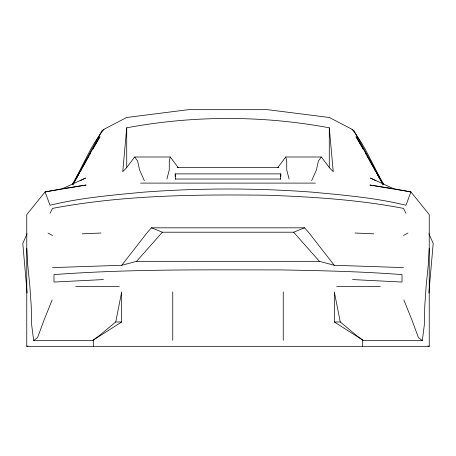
<?xml version="1.0" encoding="UTF-8"?>
<svg xmlns="http://www.w3.org/2000/svg" width="456" height="456" viewBox="0 0 456 456"><rect width="100%" height="100%" fill="white"/><g stroke="black" fill="none" stroke-linecap="round" stroke-linejoin="round"><path stroke-width="0.68" d="M429.238 248.263L428.252 265.073L426.274 284.647L424.787 305.645L424.291 325.225L422.313 340.586L362.6 340.586L362.6 346.326M280.469 179.031L280.788 173.884L175.212 173.884L175.212 176.461M428.868 293.043L433.2 243.407L428.857 233.689M277.818 167.569L285.735 157.001L321.366 157.001L329.283 167.569L333.239 171.718L329.283 127.8A554.222 554.222 0 0 0 126.717 127.8L122.761 171.718L126.717 167.569L134.634 157.001L170.265 157.001L178.182 167.569M115.739 321.964L121.672 291.954L121.672 321.964L92.973 340.307L99.904 335.132L115.739 321.964L121.672 321.964M170.265 157.001L169.273 160.962L169.273 169.928L166.907 179.031M52.149 299.968L44.095 319.912L37.643 337.474L33.687 340.586L31.709 325.225L31.213 305.645L29.725 284.647L27.748 265.073L26.761 248.263M311.653 180.656L316.418 169.928L318.396 160.962L321.366 157.001M27.143 233.689L22.8 243.407L27.132 293.043M50.029 213.374L52.514 208.392C123.097 195.037 195.35 194.387 266.931 195.225C312.639 196.838 358.507 199.728 403.486 208.392L405.971 213.374M72.282 184.338C83.003 166.183 90.619 145.646 103.957 129.287L126.717 117.483L188.413 109.674L267.586 109.674L329.283 117.483L352.043 129.287L354.027 130.735L383 184.144M73 184.144L101.973 130.735L103.957 129.287M73.068 184.133L92.078 149.904L99.995 136.675L93.007 149.009M77.241 176.78L73.08 184.178L86.372 160.734M77.936 175.543L78.631 174.312M80.712 170.612L81.407 169.375M83.488 165.676L84.183 164.445M87.073 159.503L89.165 155.798M89.866 154.567L90.567 153.33M52.491 267.609L121.769 265.278L147.499 232.207L151.46 227.823L304.54 227.823L308.501 232.207L334.231 265.278L403.509 267.609M121.769 265.278L136.612 261.322L162.347 232.207L293.653 232.207L304.54 227.823M403.509 235.45L407.949 233.073M80.079 180.878L85.642 178L62.386 188.698L45.081 191.925L26.761 214.599L26.761 346.326L429.238 346.326L429.238 214.599L410.919 191.925L393.613 188.698L369.862 185.028L410.919 191.925L405.971 205.257C375.487 197.761 344.115 195.191 312.953 192.204A412.361 148.93 0 0 0 143.047 192.204C111.885 195.191 80.512 197.761 50.029 205.257L45.081 191.925L86.138 185.028L62.386 188.698M26.761 346.326L28.078 345.933M103.472 279.568L53.99 282.047L53.99 274.603C129.447 268.96 205.183 269.878 280.788 269.923C321.223 270.613 361.676 271.525 402.01 274.603L402.01 282.047L352.528 279.568M82.183 233.825L100.987 233.016M177.19 167.569L278.81 167.569M175.212 179.031L280.788 179.031M140.573 183.107L315.427 183.107M136.612 261.322L319.388 261.322L334.231 265.278M75.764 286.339L119.307 286.339M336.693 286.339L380.236 286.339M334.328 321.964L340.262 321.964L356.096 335.132L363.027 340.307L334.328 321.964L334.328 291.954L340.262 321.964M33.687 340.586L93.4 340.586L93.4 346.326M355.013 233.016L373.817 233.825M427.922 345.933L429.238 346.326M151.46 227.823L162.347 232.207M393.613 188.698L370.357 178L375.921 180.878M48.051 233.073L52.491 235.45M422.313 340.586L418.357 337.474L411.905 319.912L403.851 299.968M352.043 129.287C365.381 145.646 372.997 166.183 383.718 184.338M293.653 232.207L319.388 261.322M134.634 157.001L137.604 160.962L139.582 169.928L144.347 180.656M362.993 149.009L356.005 136.675L363.922 149.904L382.932 184.133M365.433 153.33L366.134 154.567M366.835 155.798L368.927 159.503M369.628 160.734L382.903 184.178L378.759 176.78M371.817 164.445L372.512 165.676M374.593 169.375L375.288 170.612M377.368 174.312L378.064 175.543M289.093 179.031L286.727 169.928L286.727 160.962L285.735 157.001M175.212 173.884L175.531 179.031M329.283 127.8L329.283 167.569M283.25 291.954L283.25 340.307M280.788 173.884L280.788 176.461M172.75 291.954L172.75 340.307M126.717 127.8L126.717 167.569"/></g></svg>
